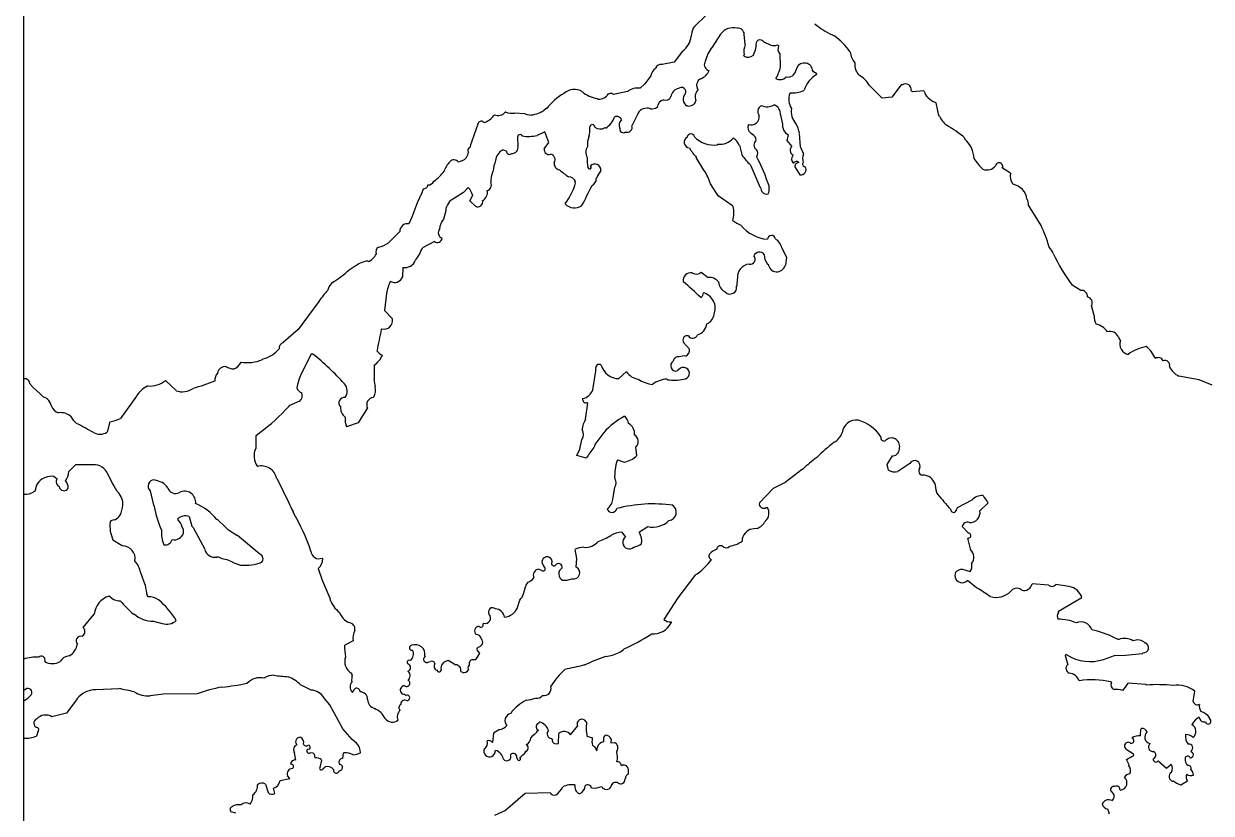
# Model space of a CAD drawing. Header units: millimetres. Extents: x -510 to 170, y -356 to 356.
# Drawn here: x -169.8 to -7, y -241.6 to -133.4 of the extents above; entities that cross this region are included whole.
import ezdxf

# ---------------------------------------------------------------- set-up
doc = ezdxf.new("R2010")
doc.units = ezdxf.units.MM

msp = doc.modelspace()

# ---------------------------------------------------------------- linework, layer by layer
at = {"color": 7, "linetype": 'Continuous', "lineweight": 25}
for p, q in [((-169.75, -350.5), (-169.75, 350.5)), ((-74.65, -130.62), (-77.82, -133.72)), ((-77.82, -133.72), (-78.02, -133.97)), ((-74.28, -134.79), (-75.41, -136.58)), ((-70.9, -136.2), (-71.02, -134.79)), ((-58.62, -135.07), (-58.96, -134.89)), ((-67.39, -136.28), (-68.32, -135.88)), ((-66.3, -136.41), (-66.47, -136.25)), ((-66.36, -136.98), (-66.3, -136.41)), ((-79.49, -137.11), (-80.62, -138.64)), ((-71.11, -137.71), (-71.03, -137.63)), ((-71.02, -137.8), (-71.11, -137.71)), ((-66.26, -137.26), (-66.36, -136.98)), ((-66.1, -137.49), (-66.26, -137.26)), ((-66.05, -139.25), (-66.1, -137.49)), ((-56.49, -137.23), (-56.57, -137.15)), ((-80.62, -138.64), (-82.28, -138.94)), ((-76.36, -138.53), (-76.44, -138.61)), ((-61.67, -139.73), (-61.7, -139.47)), ((-61.55, -139.96), (-61.67, -139.73)), ((-83.83, -140.49), (-84.63, -141.6)), ((-61.09, -140.2), (-61.55, -139.96)), ((-61.17, -140.37), (-61.09, -140.2)), ((-87.03, -142.66), (-88.94, -143.05)), ((-84.63, -141.6), (-85.29, -142.2)), ((-64.78, -142.89), (-64.7, -142.81)), ((-62.87, -142.51), (-62.79, -142.42)), ((-52.14, -143.55), (-53.85, -141.84)), ((-49.51, -141.73), (-50.8, -143.43)), ((-49.43, -141.72), (-49.51, -141.73)), ((-49.34, -141.72), (-49.43, -141.72)), ((-48.06, -142.61), (-48.15, -142.52)), ((-47.98, -142.69), (-48.06, -142.61)), ((-46.39, -142.56), (-47.98, -142.69)), ((-91.1, -143.7), (-91.19, -143.61)), ((-78.78, -144.61), (-78.87, -144.62)), ((-50.8, -143.43), (-52.14, -143.55)), ((-44.76, -144.19), (-44.84, -144.11)), ((-103.68, -145.46), (-103.76, -145.46)), ((-101.08, -145.72), (-102.5, -145.59)), ((-100.78, -145.83), (-101.08, -145.72)), ((-100.46, -145.87), (-100.78, -145.83)), ((-98.17, -144.98), (-98.53, -145.27)), ((-98.09, -144.97), (-98.17, -144.98)), ((-85.61, -145.72), (-86.4, -147.33)), ((-85.61, -145.64), (-85.61, -145.72)), ((-66.04, -145.86), (-65.84, -146.94)), ((-44.29, -146.02), (-44.38, -145.93)), ((-89.99, -147.68), (-90.07, -147.6)), ((-65.84, -146.94), (-65.76, -147.02)), ((-102.08, -149.01), (-102.05, -150.1)), ((-98.34, -148.16), (-99.41, -148.69)), ((-98.44, -150.5), (-97.8, -149.65)), ((-97.8, -149.65), (-98.34, -148.16)), ((-69.37, -149.37), (-69.41, -149.07)), ((-65.19, -149.34), (-64.5, -150.16)), ((-63.33, -150.21), (-63.46, -148.38)), ((-40.78, -149.18), (-40.78, -149.01)), ((-103.62, -150.81), (-104.12, -150.66)), ((-74.71, -149.94), (-74.63, -149.85)), ((-71.69, -150.02), (-71.33, -151.27)), ((-71.33, -151.27), (-71.32, -151.35)), ((-64.38, -151.33), (-64.38, -151.41)), ((-62.88, -151.12), (-63.33, -150.21)), ((-62.88, -151.2), (-62.88, -151.12)), ((-109.72, -152.15), (-110.18, -152.33)), ((-76.54, -153.42), (-77.59, -151.69)), ((-70.2, -152.66), (-70.11, -152.82)), ((-70.11, -152.82), (-68.86, -155.72)), ((-69.31, -151.63), (-69.31, -151.55)), ((-91.22, -154.49), (-91.31, -154.57)), ((-64.09, -152.99), (-63.39, -154.06)), ((-34.54, -153.86), (-35.65, -153.14)), ((-115.01, -156.05), (-115.33, -156.9)), ((-115.02, -155.97), (-115.01, -156.05)), ((-108.83, -155.8), (-109.48, -156.49)), ((-94.22, -155.07), (-94.14, -154.98)), ((-94.13, -155.15), (-94.22, -155.07)), ((-74.6, -156.96), (-75.65, -155.32)), ((-68.86, -155.72), (-68.78, -155.8)), ((-34.17, -155.36), (-34.25, -155.28)), ((-115.33, -156.9), (-115.41, -156.98)), ((-109.48, -156.49), (-110.72, -157.27)), ((-108.62, -157.64), (-108.22, -156.87)), ((-108.53, -157.72), (-108.62, -157.64)), ((-107.84, -158.37), (-108.53, -157.72)), ((-72.64, -158.33), (-74.6, -156.96)), ((-111.92, -158.98), (-112.23, -160.16)), ((-72.55, -158.41), (-72.64, -158.33)), ((-30.34, -161.02), (-32.08, -158.23)), ((-116.58, -159.86), (-116.98, -160.79)), ((-118.2, -161.83), (-119.75, -163.37)), ((-113.48, -163.2), (-115.13, -164.09)), ((-65.17, -165.4), (-65.88, -164.08)), ((-29.25, -164), (-29.25, -163.92)), ((-122.52, -165.96), (-122.61, -165.88)), ((-65.31, -166.41), (-65.17, -165.4)), ((-124.18, -166.51), (-125.17, -167.12)), ((-117.82, -166.75), (-117.86, -168.09)), ((-76.91, -167.39), (-75.97, -168.12)), ((-67.82, -166.31), (-67.74, -166.31)), ((-65.39, -166.49), (-65.31, -166.41)), ((-72.01, -169.27), (-71.95, -168.34)), ((-24.91, -169.91), (-26.1, -169.19)), ((-120.06, -170.32), (-120.33, -172.67)), ((-76.83, -170.78), (-76.98, -170.91)), ((-76.72, -170.62), (-76.83, -170.78)), ((-76.66, -170.23), (-76.72, -170.62)), ((-72.09, -169.35), (-72.01, -169.27)), ((-129.31, -171.41), (-132.14, -175.25)), ((-23.06, -173.37), (-23.43, -171.96)), ((-120.33, -172.67), (-119.21, -173.81)), ((-132.14, -175.25), (-134.18, -177.06)), ((-120.68, -175.19), (-120.76, -175.28)), ((-78.54, -177.97), (-79.32, -177.07)), ((-130.37, -178.63), (-131.72, -181.35)), ((-130.12, -178.63), (-130.37, -178.63)), ((-136.96, -179.31), (-137.04, -179.4)), ((-121.72, -180.15), (-121.75, -182.08)), ((-91.77, -183.52), (-91.34, -181)), ((-91.34, -180.81), (-91.34, -180.75)), ((-91.34, -180.87), (-91.34, -180.81)), ((-91.34, -180.94), (-91.34, -180.87)), ((-91.34, -181), (-91.34, -180.94)), ((-88.22, -182), (-87.16, -181.05)), ((-81.61, -182.07), (-81.52, -182.15)), ((-79.97, -180.77), (-80.2, -180.95)), ((-8.69, -182.17), (-11.46, -181.66)), ((-6.91, -182.88), (-8.69, -182.17)), ((-168.44, -183.2), (-168.89, -182.78)), ((-167.99, -183.63), (-168.44, -183.2)), ((-167.54, -184.06), (-167.99, -183.63)), ((-148.88, -183.65), (-150.34, -182.27)), ((-167.09, -184.48), (-167.54, -184.06)), ((-166.76, -184.65), (-167.09, -184.48)), ((-166.47, -184.82), (-166.76, -184.65)), ((-154.3, -184.39), (-156.47, -187.46)), ((-131.95, -185.11), (-133.44, -185.74)), ((-121.77, -184.5), (-121.85, -184.59)), ((-92.75, -187.56), (-92.47, -185.38)), ((-92.47, -185.38), (-92.56, -185.3)), ((-133.44, -185.82), (-133.87, -186.29)), ((-133.44, -185.74), (-133.44, -185.82)), ((-122.64, -186.03), (-123.93, -188.07)), ((-157.96, -187.91), (-158.34, -189.35)), ((-123.93, -188.07), (-125.5, -188.62)), ((-137.93, -189.79), (-137.96, -191.55)), ((-93.56, -191.68), (-93.26, -190.33)), ((-90.27, -189.41), (-91.48, -191.04)), ((-93.95, -192.53), (-93.56, -191.68)), ((-91.54, -191.25), (-91.63, -191.44)), ((-91.48, -191.04), (-91.54, -191.25)), ((-85.75, -192.55), (-85.87, -191.39)), ((-92.69, -192.91), (-93.95, -192.53)), ((-88.41, -193.21), (-88.33, -193.12)), ((-88.33, -193.12), (-87.49, -193.44)), ((-51.44, -193.79), (-50.72, -192.6)), ((-50.72, -192.6), (-50.63, -192.6)), ((-48.35, -193.62), (-49.99, -194.76)), ((-162.65, -193.81), (-163.55, -194.76)), ((-160.56, -193.84), (-162.65, -193.81)), ((-63.04, -194.44), (-65.42, -196.26)), ((-51.25, -194.54), (-51.44, -193.79)), ((-168.01, -196.63), (-168.24, -197.48)), ((-151.81, -195.94), (-151.89, -195.86)), ((-135.09, -195.65), (-133.41, -199.04)), ((-65.42, -196.26), (-67.07, -197.06)), ((-168.24, -197.48), (-168.32, -197.48)), ((-156.67, -197.77), (-157.04, -197.34)), ((-152.44, -197.38), (-151.97, -199.37)), ((-89.02, -198.58), (-88.73, -196.9)), ((-67.07, -197.06), (-68.94, -199.04)), ((-156.34, -200.23), (-156.22, -199.66)), ((-151.97, -199.37), (-151.88, -199.46)), ((-151.88, -199.46), (-151.88, -199.54)), ((-68, -199.68), (-67.92, -199.68)), ((-67.92, -199.68), (-67.83, -199.67)), ((-39.85, -198.66), (-41.82, -199.72)), ((-38.72, -200.14), (-37.58, -199.02)), ((-148.65, -201.29), (-148.65, -201.21)), ((-147.07, -200.91), (-146.7, -202.24)), ((-143.22, -201.31), (-143.3, -201.31)), ((-142.83, -201.68), (-143.22, -201.31)), ((-142.44, -202.04), (-142.83, -201.68)), ((-146.7, -202.24), (-146.62, -202.32)), ((-146.62, -202.32), (-146.53, -202.4)), ((-146.53, -202.4), (-144.95, -205.37)), ((-142.06, -202.41), (-142.44, -202.04)), ((-141.67, -202.77), (-142.06, -202.41)), ((-140.56, -203.5), (-141.67, -202.77)), ((-87.81, -203.06), (-87.29, -203.72)), ((-85.39, -203), (-84.24, -202.3)), ((-85.38, -203.08), (-85.39, -203)), ((-69.26, -202.56), (-69.67, -202.59)), ((-40.31, -203.19), (-41.17, -202.29)), ((-156.25, -204.93), (-157.52, -204.13)), ((-140.48, -203.49), (-140.56, -203.5)), ((-137.4, -206.09), (-140.48, -203.49)), ((-71.3, -203.95), (-71.3, -204.28)), ((-40.28, -204.23), (-40.37, -203.86)), ((-40.19, -204.61), (-40.28, -204.23)), ((-40.09, -204.98), (-40.19, -204.61)), ((-40, -205.35), (-40.09, -204.98)), ((-144.95, -205.37), (-144.94, -205.45)), ((-128.86, -206.61), (-128.77, -206.69)), ((-93.98, -206.66), (-94.19, -205.41)), ((-94.04, -207.83), (-93.98, -206.66)), ((-40, -205.44), (-40, -205.35)), ((-140.96, -207.27), (-140.04, -207.58)), ((-129.4, -208.04), (-128.86, -209.62)), ((-99.15, -208.11), (-98.79, -208.28)), ((-98.33, -207.89), (-98.47, -207.7)), ((-96.97, -207.66), (-96.89, -207.57)), ((-41.09, -208.14), (-40.08, -208.45)), ((-153.09, -210.28), (-153.72, -208.62)), ((-128.86, -209.62), (-127.78, -212.18)), ((-94.66, -209.44), (-94.58, -209.43)), ((-77.78, -208.98), (-80.12, -212.05)), ((-39.18, -210.68), (-40.43, -209.66)), ((-101.45, -211.96), (-101.29, -211.5)), ((-101.29, -211.5), (-101.14, -211.03)), ((-101.14, -211.03), (-100.99, -210.57)), ((-34.25, -210.92), (-34.49, -211.14)), ((-29.33, -210.33), (-31.56, -210.14)), ((-26.48, -210.51), (-28.33, -210.22)), ((-158.07, -211.83), (-157.98, -211.83)), ((-152.71, -211.94), (-152.8, -211.86)), ((-102.07, -213.4), (-101.77, -212.38)), ((-101.77, -212.38), (-101.63, -212.15)), ((-101.63, -212.15), (-101.45, -211.96)), ((-80.12, -212.05), (-82.05, -215.03)), ((-27.97, -213.89), (-24.75, -212)), ((-161.63, -216.11), (-160.09, -214.31)), ((-154.74, -214.25), (-154.65, -214.25)), ((-27.97, -213.97), (-27.97, -213.89)), ((-27.97, -214.06), (-27.97, -213.97)), ((-151.95, -215.26), (-150.77, -215.56)), ((-106.78, -215.62), (-106.7, -215.53)), ((-81.04, -215.34), (-81.03, -215.42)), ((-81.03, -215.42), (-81.03, -215.5)), ((-161.76, -217.37), (-161.68, -217.28)), ((-124.62, -217.95), (-125.77, -218.56)), ((-83.75, -217), (-83.83, -217.09)), ((-19.76, -217.76), (-20.28, -217.52)), ((-19.67, -217.76), (-19.76, -217.76)), ((-107.62, -219.05), (-107.53, -218.82)), ((-107.59, -219.3), (-107.62, -219.05)), ((-107.26, -219.65), (-107.59, -219.3)), ((-107.51, -220.09), (-107.26, -219.65)), ((-16.44, -219.68), (-16.36, -219.6)), ((-114.78, -220.02), (-114.77, -220.1)), ((-114.25, -220.84), (-114.02, -220.79)), ((-111.66, -220.69), (-111.58, -220.6)), ((-111.58, -220.6), (-110.56, -221.24)), ((-108.24, -220.5), (-107.82, -220.5)), ((-107.82, -220.5), (-107.51, -220.09)), ((-92.92, -221.26), (-93, -221.27)), ((-21.77, -220.5), (-20.28, -219.95)), ((-20.28, -219.95), (-18.78, -219.91)), ((-18.78, -219.91), (-16.44, -219.68)), ((-124.83, -222.38), (-124.83, -222.55)), ((-124.83, -222.55), (-124.74, -222.63)), ((-117.06, -222.17), (-117.06, -222.09)), ((-109.87, -222.14), (-109.62, -222.27)), ((-156.72, -224.51), (-159.89, -224.68)), ((-130.37, -224.71), (-131.81, -224)), ((-97.52, -224.15), (-97.52, -224.23)), ((-20.68, -223.64), (-20.77, -223.56)), ((-15.99, -223.93), (-18.42, -223.75)), ((-15.91, -224.02), (-15.99, -223.93)), ((-162.45, -225.92), (-163.9, -227.88)), ((-150.59, -225.26), (-152.43, -225.48)), ((-145.99, -225.22), (-150.59, -225.26)), ((-128.58, -225.83), (-128.59, -225.75)), ((-127.81, -226.73), (-128.58, -225.83)), ((-124.76, -224.97), (-124.68, -224.97)), ((-124.68, -224.97), (-124.59, -224.89)), ((-117.47, -225.36), (-117.56, -225.28)), ((-117.39, -225.44), (-117.47, -225.36)), ((-9.49, -226.27), (-9.28, -224.84)), ((-126.04, -230.03), (-127.81, -226.73)), ((-163.9, -227.88), (-165.89, -228.35)), ((-99.34, -229.31), (-99.14, -229.13)), ((-99.14, -229.13), (-99.06, -229.04)), ((-92.7, -229.03), (-92.62, -229.12)), ((-9.66, -229.45), (-9.66, -229.36)), ((-7.26, -228.55), (-7.26, -228.46)), ((-7.25, -228.63), (-7.26, -228.55)), ((-167.84, -230.41), (-168, -231)), ((-124.75, -231.5), (-126.04, -230.03)), ((-105.37, -230.63), (-105.51, -231.89)), ((-104.55, -230.11), (-105.37, -230.63)), ((-96.48, -232.04), (-96.42, -230.64)), ((-94.83, -230.85), (-93.86, -229.65)), ((-92.57, -231.04), (-91.81, -231.27)), ((-16.72, -230.98), (-16.66, -230.06)), ((-16.66, -230.06), (-16.58, -229.97)), ((-124.15, -231.98), (-124.75, -231.5)), ((-97.41, -231.34), (-97.32, -231.42)), ((-96.88, -232.06), (-96.48, -232.04)), ((-91.53, -232.43), (-91.2, -233.03)), ((-91.2, -233.03), (-91.15, -232.54)), ((-89.26, -231.44), (-89.28, -231.95)), ((-89.28, -231.95), (-88.81, -231.87)), ((-132.45, -234.3), (-132.64, -233.3)), ((-130.64, -232.8), (-130.9, -232.84)), ((-130.39, -233.24), (-130.15, -233.32)), ((-130.15, -233.32), (-129.96, -233.49)), ((-129.96, -233.49), (-129.87, -233.98)), ((-128.94, -234.29), (-129.18, -235.32)), ((-126.02, -234.04), (-125.95, -233.37)), ((-125.95, -233.37), (-125.87, -233.28)), ((-105.14, -233.05), (-105.06, -232.97)), ((-102.19, -233.98), (-102.1, -234.21)), ((-100.95, -233.19), (-101.04, -233.11)), ((-88.5, -233.1), (-88.49, -233.18)), ((-18.68, -232.87), (-18.68, -232.79)), ((-17.66, -233.51), (-18.68, -232.87)), ((-18.64, -234.21), (-18.39, -234.08)), ((-18.39, -234.08), (-18.15, -233.94)), ((-18.15, -233.94), (-17.9, -233.81)), ((-17.9, -233.81), (-17.65, -233.68)), ((-17.65, -233.6), (-17.66, -233.51)), ((-17.65, -233.68), (-17.65, -233.6)), ((-9.72, -233.13), (-9.81, -233.05)), ((-9.72, -233.21), (-9.72, -233.13)), ((-128.76, -235.51), (-128.46, -235.22)), ((-86.93, -235.48), (-86.91, -236.24)), ((-18.37, -235.04), (-18.29, -234.95)), ((-14.29, -234.42), (-13.17, -235.4)), ((-13.17, -235.4), (-12.52, -234.88)), ((-134.63, -237.12), (-133.3, -236.83)), ((-133.3, -236.83), (-133.62, -236.46)), ((-87.31, -236.83), (-87.39, -236.92)), ((-12.29, -237.21), (-12.21, -237.13)), ((-11.19, -237.68), (-10.28, -237.16)), ((-136.63, -237.59), (-136.26, -238.75)), ((-135.34, -238.89), (-135.52, -238.15)), ((-101.05, -238.88), (-103.75, -241.21)), ((-97.62, -238.79), (-101.05, -238.88)), ((-19.53, -238.33), (-19.45, -238.41)), ((-140.7, -241.59), (-141.36, -241.39)), ((-103.75, -241.21), (-105.23, -241.92)), ((-21.08, -241.38), (-21.21, -241.05)), ((-20.95, -241.71), (-21.08, -241.38))]:
    msp.add_line(p, q, dxfattribs=at)
for centre, radius, start, end in [((-54.76, -125.66), 10.13, 229.3527, 245.5166), ((-75.09, -135.27), 3.21, 156.1932, 176.4678), ((-72.53, -136.06), 2.16, 74.6898, 144.0717), ((-71.86, -134.81), 0.841, 1.6836, 96.8885), ((-81.17, -134.75), 2.9, 305.4773, 353.6278), ((-71.89, -139.5), 4.57, 140.2995, 167.7193), ((-68.12, -137.17), 2.95, 160.8087, 188.9001), ((-73.5, -135.86), 4.15, 333.9601, 352.2886), ((-68.84, -136.16), 0.599, 28.0606, 204.6115), ((-66.96, -135.05), 1.3, 250.7628, 292.3463), ((-63.06, -141.5), 7.81, 33.8126, 55.3714), ((-70.48, -136.89), 1.06, 238.8784, 311.8685), ((-53.67, -136.92), 2.83, 186.2675, 219.3553), ((-82.23, -140.78), 1.62, 126.0683, 169.6694), ((-82.45, -139.68), 0.765, 76.9464, 163.3927), ((-77.84, -138.85), 2.22, 293.3163, 335.5595), ((-75.63, -138.93), 0.862, 158.7296, 257.5168), ((-71.98, -137.87), 6.09, 330.5952, 346.8616), ((-65.03, -139.57), 1.1, 257.9196, 349.2106), ((-62.78, -139.91), 1.17, 22.4537, 173.3472), ((-53.75, -138.94), 2.13, 174.2202, 225.7716), ((-76.57, -141.79), 0.984, 113.5368, 218.5368), ((-66.1, -139.85), 1.16, 240.2615, 316.2779), ((-59.23, -143.56), 3.74, 121.3052, 162.2077), ((-56.72, -143.31), 3.22, 27.1645, 62.4835), ((-91.49, -150.13), 8.38, 120.3469, 141.9942), ((-94.31, -144.47), 2.11, 58.0356, 131.9518), ((-90.56, -139.62), 4.04, 229.1711, 261.0287), ((-89.33, -143.46), 0.567, 46.3809, 157.3528), ((-85.65, -144.35), 2.18, 80.5103, 129.3938), ((-79.73, -143.55), 1.36, 102.1317, 170.9876), ((-79.63, -142.69), 0.609, 334.8136, 129.7309), ((-78.34, -143.7), 1.06, 134.5039, 240.0377), ((-76.42, -143.36), 1.33, 133.6419, 204.4301), ((-62.58, -143.71), 2.34, 159.5681, 212.7022), ((-64.33, -139.3), 3.53, 264.0689, 294.5841), ((-48.91, -142.36), 0.774, 347.8122, 124.2307), ((-44.12, -141.83), 2.39, 197.7435, 252.2839), ((-91.02, -141.98), 1.72, 267.3848, 312.602), ((-83.66, -143.76), 1.26, 260.0871, 303.6607), ((-81.77, -144.94), 1.19, 104.2587, 173.8392), ((-81.79, -143.07), 0.769, 249.1938, 339.1689), ((-78.59, -143.63), 1, 259.0229, 343.582), ((-68.31, -145.37), 0.862, 114.4028, 220.6412), ((-67.92, -142.8), 1.93, 247.2671, 301.3053), ((-67.57, -145.84), 1.54, 359.5654, 64.4899), ((5.13, -134.19), 50.88, 191.3393, 193.3517), ((-107.7, -144.06), 3.03, 295.484, 323.9536), ((-104.77, -144.6), 1.33, 248.6923, 319.4936), ((-102.86, -143.47), 2.15, 247.4938, 279.3661), ((-100.56, -142.13), 3.74, 271.6492, 302.9208), ((-91.84, -144.98), 3.27, 304.3569, 339.1541), ((-88.47, -146.71), 0.647, 15.7798, 118.4618), ((-84.34, -146.44), 1.51, 72.1239, 147.8585), ((-70.07, -146.09), 1.12, 250.8101, 8.0636), ((-61.89, -145.33), 2.69, 172.5472, 219.2147), ((-41.29, -144.65), 3.29, 204.5093, 232.8158), ((-21.13, -179.03), 92.09, 159.8051, 161.8626), ((-107.04, -147.24), 0.525, 65.7796, 180.1756), ((-106.6, -146.62), 0.261, 212.3997, 319.1096), ((-95.63, -147.85), 3.47, 342.9123, 6.0437), ((-91.84, -147.53), 0.344, 356.8093, 171.4478), ((-90.75, -146.48), 1.3, 235.1123, 301.2758), ((-87.2, -147.26), 0.974, 131.5758, 207.3503), ((-87.6, -147.82), 0.477, 166.2979, 309.448), ((-87.06, -147.55), 0.689, 249.3962, 18.2761), ((-69.51, -147.55), 1.01, 156.3669, 236.6224), ((-64.28, -147.25), 1.5, 170.9999, 242.8193), ((-66.94, -148.93), 3.53, 9.0408, 32.6129), ((-52.48, -163.18), 18.37, 50.4381, 59.958), ((-101.74, -148.9), 0.358, 25.481, 198.7362), ((-100.58, -142.74), 6.06, 262.0286, 281.0963), ((-89.95, -149.89), 2.57, 156.536, 186.2706), ((-78.44, -149.58), 0.804, 119.4634, 262.5851), ((-78.33, -148.96), 0.51, 11.942, 171.1757), ((-75.23, -146.42), 3.56, 223.1582, 278.5147), ((-74.31, -147.6), 2.27, 262.0665, 320.6551), ((-73.44, -150.69), 1.87, 20.929, 61.8072), ((-70.81, -149.76), 1.56, 26.3658, 61.6838), ((-68.94, -149.99), 0.754, 125.2527, 237.8744), ((-66.47, -148.54), 1.51, 327.8738, 358.3831), ((-43.49, -152.07), 3.97, 3.6062, 46.773), ((-110.25, -150.79), 1.46, 291.3097, 353.7105), ((-108.55, -150.7), 0.355, 106.5976, 224.6218), ((-103.35, -152.22), 1.74, 116.4187, 176.2673), ((-103.17, -150.82), 0.442, 179.1053, 316.0847), ((-102.79, -150.35), 0.779, 264.8394, 18.668), ((-97.8, -150.62), 0.649, 169.5585, 289.5881), ((-97.7, -151.99), 0.763, 328.2429, 81.2845), ((-91.28, -150.96), 1.46, 147.4267, 209.3352), ((-70.36, -145.42), 9.56, 211.2001, 220.9358), ((-69.87, -151.1), 0.712, 321.3392, 41.7885), ((-64, -150.7), 0.735, 132.7007, 238.5899), ((-61.59, -151.85), 1.44, 153.4175, 201.532), ((-108.4, -155.02), 4.04, 137.1138, 158.623), ((-110.79, -152.74), 0.735, 34.5284, 140.4275), ((-97.95, -154.68), 7.59, 160.1361, 171.9408), ((-96.23, -152.55), 0.833, 168.9027, 261.5893), ((-84.39, -151.81), 8.17, 179.0995, 188.9514), ((-92.23, -153.03), 0.231, 191.4489, 57.4267), ((-91.5, -153.42), 0.839, 357.0208, 135.7019), ((-62.09, -144.56), 11.47, 216.3466, 224.9654), ((-82.23, -159.17), 14.96, 16.4501, 30.2751), ((-63.73, -151.89), 0.807, 143.4563, 228.4465), ((-63.86, -152.67), 0.443, 39.2074, 156.5814), ((-63.52, -152.96), 0.571, 90.1542, 182.9617), ((-63.27, -153.35), 0.723, 260.8448, 32.8903), ((-62.68, -152.61), 0.345, 137.5866, 271.9538), ((-32.15, -146.98), 8.83, 213.2378, 225.6332), ((-37.77, -151.87), 1.53, 248.795, 321.1111), ((-36.09, -152.9), 0.497, 331.6618, 171.4965), ((-116.69, -150.37), 5.54, 304.6741, 324.9798), ((-102.11, -155.06), 3.65, 156.8421, 181.2212), ((-88.27, -144.01), 12.37, 229.1799, 236.6238), ((-95.13, -155.42), 1.08, 23.773, 87.2956), ((-92.24, -154.65), 0.941, 293.6955, 4.4801), ((-86.87, -156.21), 4.68, 144.1742, 158.4366), ((-81.38, -156.84), 5.93, 14.8789, 35.2372), ((-32.51, -154.18), 2.06, 171.0213, 212.1242), ((-114.93, -155.41), 0.565, 260.6911, 356.1685), ((-114.34, -154.57), 0.879, 268.8438, 336.2058), ((-111.29, -157.93), 3.25, 18.9117, 40.8127), ((-106.45, -155.49), 0.779, 286.6, 26.9739), ((-102.6, -152.76), 8.8, 323.1323, 344.1977), ((-147.42, -128.91), 61.59, 331.4889, 334.4122), ((-67.91, -155.84), 0.864, 177.1056, 281.0026), ((-69.53, -155.94), 1.94, 337.2802, 31.292), ((-34.66, -157.71), 2.4, 7.5026, 78.3191), ((-86.85, -170.34), 31.53, 154.9313, 160.5788), ((-109.89, -159.14), 2.05, 113.9668, 175.4171), ((-107.53, -157.76), 0.686, 242.3892, 14.4639), ((-107.55, -156.44), 1.34, 300.9439, 9.053), ((-33.28, -158.06), 1.21, 352.1947, 33.5408), ((-94.27, -156.84), 1.76, 222.7396, 303.5303), ((-76.24, -159.31), 3.8, 344.4037, 13.7381), ((-117.19, -161.79), 1.02, 78.0941, 182.3466), ((-110.49, -161.65), 2.29, 139.3781, 176.4888), ((-67.4, -152.64), 9.28, 236.013, 243.8959), ((-67.45, -157.72), 5.18, 218.9704, 265.8166), ((-46.81, -168.83), 18.23, 15.6207, 25.3512), ((-112.15, -162), 0.796, 141.858, 251.1299), ((-67.29, -162.91), 0.545, 5.9497, 177.1664), ((-120.73, -164.66), 0.783, 122.9254, 200.2365), ((-122.63, -158.78), 5.43, 285.8003, 302.0793), ((-120.93, -161.93), 6.19, 321.5312, 339.6616), ((-113.09, -162.64), 0.692, 235.2829, 349.9158), ((-67.67, -164.42), 1.82, 10.8181, 59.6797), ((-31.53, -166.18), 3.16, 25.1407, 43.6381), ((-122.14, -169.34), 3.49, 97.7527, 125.8139), ((-123.19, -164.22), 1.86, 290.8805, 337.6568), ((-117.53, -165.23), 1.55, 259.398, 339.0145), ((-70.19, -165.64), 0.669, 257.5854, 42.3237), ((-68.93, -165.48), 0.819, 37.4392, 159.1047), ((-66.52, -165.12), 1.76, 175.4996, 222.3287), ((-6.29, -154.49), 24.66, 204.8065, 216.568), ((-133.35, -158.55), 11.84, 300.717, 313.6814), ((-78.34, -168.54), 1.05, 79.8213, 189.349), ((-77.61, -166.63), 1.04, 238.1487, 312.602), ((-70.1, -168.14), 1.86, 97.1819, 186.3226), ((-66.55, -166.16), 1.2, 186.7546, 344.1319), ((-126.04, -170.47), 2.14, 125.7476, 163.7428), ((-110.35, -172.5), 9.95, 157.1646, 167.3791), ((-118.91, -167.71), 1.11, 236.3265, 340.1938), ((-99.08, -192.7), 31.04, 44.6005, 50.6051), ((-75.81, -169.72), 1.6, 37.0629, 95.6577), ((-72.94, -168.68), 1.59, 182.3555, 246.5786), ((-117.01, -179.86), 14.92, 137.9917, 145.5182), ((-77.21, -172.37), 2.21, 337.9885, 75.6881), ((-72.94, -169.54), 0.874, 223.824, 12.4309), ((-24.83, -170.76), 0.863, 357.6597, 95.4583), ((-24.13, -171.58), 0.796, 331.6264, 77.8913), ((-120.41, -174.01), 1.21, 257.2247, 9.1681), ((-76.79, -172.97), 1.65, 293.729, 352.0743), ((-21.56, -173.62), 1.52, 170.4802, 216.8435), ((-4.66, -200.04), 118.71, 167.9615, 169.41), ((-77.96, -174.25), 1.84, 286.8387, 353.0176), ((-23.58, -177.35), 2.94, 37.2999, 74.1495), ((-20.9, -176.82), 1.29, 25.1287, 105.2477), ((-134, -177.79), 0.747, 103.459, 189.6675), ((-78.82, -176.73), 0.61, 76.7207, 214.3544), ((-78.08, -175.75), 0.711, 213.2766, 337.4697), ((-18.97, -176.19), 0.762, 186.4151, 231.0214), ((-18.14, -177.29), 1.41, 158.9255, 259.3039), ((-138.14, -174.97), 4.5, 285.2729, 319.1529), ((-152.73, -206.75), 36.08, 41.763, 51.2045), ((-123.68, -177.37), 3.4, 305.2389, 335.5103), ((-119.84, -176.96), 1.97, 219.6627, 247.71), ((-79.15, -181.7), 2.8, 87.2704, 106.2358), ((-79.43, -178.11), 0.901, 297.4208, 8.4652), ((-14.87, -183.45), 5.94, 100.2162, 126.5079), ((-18.29, -180.63), 3.84, 21.1505, 51.9499), ((-142.18, -181.37), 1.01, 81.7617, 172.4308), ((-140.86, -178.28), 2.39, 240.7174, 268.1925), ((-141.48, -179.14), 1.63, 289.3658, 338.7731), ((-139.06, -174.62), 5.19, 260.0352, 292.8859), ((-90.89, -180.55), 0.496, 55.3705, 203.4932), ((-88.23, -179.55), 2.45, 194.011, 270.3113), ((-80.36, -180.24), 0.731, 122.5242, 282.529), ((-80.06, -179.7), 0.699, 79.7065, 173.393), ((-79.34, -181.28), 0.81, 269.58, 140.799), ((-14.29, -179.89), 0.766, 26.5197, 122.3908), ((-13.38, -180.17), 0.661, 343.1357, 109.9913), ((-10.15, -179.08), 2.9, 206.2781, 243.1465), ((-169.66, -182.78), 0.77, 0.1863, 96.5531), ((-142.31, -182.14), 1.25, 134.0009, 188.8668), ((-124.52, -184.7), 7.94, 155.0165, 169.7496), ((-71.05, -175.43), 51.14, 187.4742, 188.6767), ((-85.13, -179.69), 2.44, 213.9792, 260.3773), ((-82.82, -177.59), 5.27, 238.8835, 261.4967), ((-81.43, -185.66), 3.59, 92.8848, 127.1058), ((-80.63, -175.1), 7.11, 262.7667, 280.3499), ((-151.1, -186.42), 3.79, 115.7769, 147.547), ((-152.42, -179.77), 3.25, 264.2222, 309.7438), ((-148.01, -181.28), 2.53, 249.8988, 305.4542), ((-155.31, -152.18), 32.36, 285.7111, 291.3225), ((-131.38, -182.97), 1, 198.4805, 254.6441), ((-127.03, -183.74), 1.6, 327.1759, 40.1069), ((-123.6, -183.58), 2.05, 333.3873, 12.5333), ((-93.44, -183.01), 1.74, 279.1524, 342.9171), ((-168.3, -186.44), 2.44, 17.4158, 41.5146), ((-132.68, -184.3), 1.1, 311.9234, 19.3037), ((-125.83, -185.34), 0.739, 79.3795, 227.6101), ((-121.74, -185.59), 1.01, 96.0833, 206.1174), ((-92.7, -184.84), 0.477, 166.3061, 286.8042), ((-164.55, -185.24), 1.5, 198.3267, 254.7982), ((-164.67, -188.77), 2.1, 50.6834, 97.3837), ((-155.97, -164.79), 30.84, 305.8148, 315.7885), ((-124.8, -186.04), 1.54, 173.9394, 233.9315), ((-161, -186.05), 2.58, 205.152, 234.3044), ((-222.88, -302.58), 129.39, 61.0171, 62.1883), ((-159.44, -180.46), 7.6, 281.1855, 292.9865), ((-122.94, -187.55), 2.78, 174.6414, 202.736), ((-90.11, -189.2), 3.11, 148.0873, 176.1505), ((-82.43, -196.45), 10.54, 118.2096, 138.1256), ((-88.32, -188.29), 1.45, 5.4192, 50.8279), ((-87.56, -189.48), 1.5, 350.9719, 62.8385), ((-55.63, -189.7), 2.01, 82.5388, 172.4911), ((-57.13, -193.33), 5.89, 34.8076, 72.5643), ((-159.31, -187.81), 1.81, 241.0541, 302.0691), ((-94.21, -189.63), 1.18, 323.4023, 32.5735), ((-86.61, -190.63), 1.06, 314.5107, 60.0381), ((-59.77, -188.72), 2.27, 297.8204, 341.5486), ((-51.83, -190.08), 0.477, 166.3065, 286.8189), ((-50.84, -191.26), 1.12, 348.3973, 139.6144), ((-135.66, -192.6), 2.53, 155.6294, 215.1194), ((-70.44, -207.82), 26.78, 142.2973, 146.1602), ((-38.38, -216.37), 32.72, 128.4172, 133.9295), ((-50.74, -191.6), 1, 276.2061, 6.4351), ((-82.18, -195.36), 6.6, 160.9866, 183.2088), ((-87.85, -190.58), 2.88, 277.279, 316.7707), ((-46.08, -212.72), 24.93, 126.9845, 132.8677), ((-47.67, -193.99), 0.767, 333.2339, 151.1669), ((-167.16, -194.14), 3.66, 329.1277, 350.3828), ((-160.13, -195.85), 2.05, 30.4139, 102.1336), ((-139.73, -186.69), 20.32, 203.5416, 211.6039), ((-137.19, -196.13), 2.15, 12.9214, 104.5416), ((-50.33, -192.97), 1.82, 239.6952, 280.802), ((-46.54, -194.69), 0.568, 142.0883, 261.0084), ((-46.51, -196.96), 1.71, 11.2843, 93.8555), ((-165.89, -197.83), 2.44, 97.4706, 150.5892), ((-165.95, -196.27), 0.889, 31.25, 106.626), ((-164.59, -196.17), 0.709, 148.8156, 242.3862), ((-164.25, -196.7), 0.674, 188.6861, 331.8113), ((-165.45, -197.11), 1.8, 2.8957, 37.105), ((-151.82, -196.74), 0.885, 94.5387, 226.0821), ((-151.96, -198.25), 2.31, 33.245, 86.3554), ((-89.69, -196.34), 1.11, 329.6796, 33.4377), ((-40.67, -196.33), 4.18, 184.062, 201.6808), ((-169.49, -195.91), 1.95, 262.3865, 306.6868), ((-158.37, -199.17), 2.2, 347.2596, 39.6373), ((-148.97, -196.64), 1.11, 198.0208, 299.4302), ((-147.71, -198.95), 1.52, 353.0968, 117.7128), ((92.83, -77.76), 182.48, 221.1623, 222.0192), ((-38.38, -200.06), 2.03, 87.1682, 136.407), ((-34.79, -196.3), 3.89, 206.3462, 224.1577), ((-138.92, -197.28), 13.15, 189.9114, 204.7108), ((-149.27, -206.24), 7.74, 39.5392, 66.674), ((-126.84, -196.69), 6.97, 199.6659, 210.5225), ((-90.82, -198.34), 1.82, 303.4208, 352.327), ((-89.16, -199.65), 0.695, 197.272, 345.8508), ((-83.47, -219.25), 20.07, 82.3747, 104.4816), ((-81.51, -200.3), 1.18, 278.7746, 53.0656), ((-68.35, -199.18), 0.607, 166.0845, 304.9854), ((-69.12, -200.42), 1.49, 312.3308, 30.1814), ((-42.36, -199.96), 0.381, 172.7477, 342.1408), ((-41.52, -200.09), 0.48, 129.5139, 178.375), ((-40.11, -200.34), 1.41, 267.6721, 8.4283), ((-153.03, -202.12), 4.92, 174.2603, 204.0515), ((-157.41, -202.04), 0.662, 86.7433, 141.6636), ((-157.87, -199.89), 1.57, 288.6597, 347.5581), ((-147.61, -202.45), 1.62, 70.8645, 130.2042), ((-150.09, -202.83), 2.1, 12.7673, 46.9607), ((-162.34, -216.92), 33.88, 19.4389, 29.5082), ((-83.57, -199.14), 3.23, 258.0843, 313.8771), ((-70.34, -200.22), 2.58, 294.758, 329.5667), ((-40.45, -202.42), 0.727, 66.9676, 170.1793), ((-146.72, -203.16), 4.17, 174.6509, 202.7219), ((-149.14, -202.75), 1.35, 258.3761, 340.3394), ((-148.84, -202.96), 1, 345.9991, 36.6876), ((-87.66, -206.2), 3.14, 92.6841, 121.4854), ((-87.61, -204.31), 2.54, 352.1045, 28.9669), ((-69.6, -204.32), 1.73, 92.2785, 167.8036), ((-40.3, -203.53), 0.34, 256.7336, 92.1398), ((-156.23, -206.67), 1.74, 350.0311, 90.4112), ((-150.37, -203.79), 1, 259.0266, 343.585), ((-92.76, -202.92), 2.22, 263.2762, 320.9614), ((-93.64, -196.4), 8.34, 288.1851, 301.3325), ((-86.78, -204.45), 0.897, 124.7769, 313.154), ((-86.82, -202.01), 3.16, 281.9906, 303.2044), ((-74.24, -205.46), 0.551, 69.2745, 171.9661), ((-73.51, -204.47), 0.712, 221.8065, 311.787), ((-73.96, -200.3), 4.79, 281.1032, 303.7297), ((-143.56, -205.05), 1.44, 196.361, 279.8659), ((-143.3, -207.63), 1.16, 50.9457, 90.8151), ((-137.63, -206.72), 0.675, 318.7919, 70.3095), ((-129.31, -205.62), 1.08, 181.2443, 294.4984), ((-98.03, -207.14), 0.715, 4.2894, 231.9672), ((-92.58, -209.5), 4.4, 95.8302, 111.4709), ((-75.39, -206.36), 0.477, 143.6957, 256.2973), ((-73.8, -207.82), 2.63, 112.0081, 138.4875), ((-40.97, -206.47), 1.42, 321.4604, 46.6458), ((-157.37, -209.36), 3.72, 11.5222, 40.0501), ((-142.85, -210.21), 3.49, 57.3002, 85.3728), ((-139.51, -200.81), 6.79, 265.5592, 290.6023), ((-130.7, -206.61), 1.93, 312.1681, 357.8255), ((-99.07, -208.96), 0.855, 95.0305, 205.2664), ((-98.58, -208.07), 0.303, 226.0179, 34.4524), ((-97.07, -207.33), 0.347, 135.3651, 287.2506), ((-96.47, -207.88), 0.52, 350.9194, 143.3192), ((-95.49, -208.79), 0.947, 119.6291, 243.4929), ((-94.41, -208.6), 0.854, 258.974, 63.6987), ((-82.25, -201.95), 8.32, 302.4564, 324.1885), ((-41.09, -209.47), 1.32, 89.9548, 138.4156), ((-41.06, -207.68), 1.25, 322.0155, 15.1148), ((-101.17, -208.4), 1.61, 288.1232, 324.9798), ((-95.64, -207.35), 2.3, 263.2133, 295.0954), ((-41.18, -209), 0.998, 155.7221, 318.4726), ((-146.32, -209.83), 6.79, 183.7309, 197.3374), ((-99.96, -210.68), 1.03, 133.2912, 173.6778), ((-47.91, -226.33), 17.91, 53.7125, 60.8373), ((-36.51, -209.19), 2.81, 253.535, 316.0666), ((-33.67, -211.62), 0.906, 41.4248, 130.0612), ((-32.71, -209.88), 1.18, 256.3297, 346.8768), ((-28.88, -209.78), 0.712, 231.3264, 321.3194), ((-26.92, -212.76), 2.3, 19.3751, 78.8351), ((-157.24, -214.57), 2.86, 106.8179, 174.7752), ((-156.57, -210.56), 1.91, 222.0229, 270.6994), ((-136.84, -194.41), 26.73, 222.5017, 227.9543), ((-152.51, -214.07), 2.14, 54.9469, 95.4008), ((-158.55, -220.92), 11.27, 30.6503, 49.7913), ((-124.09, -211.02), 3.88, 197.4572, 231.8917), ((-152.01, -211.31), 3.95, 228.0111, 270.8903), ((-124.04, -213.09), 2.63, 201.8284, 244.1297), ((-106.51, -214.84), 0.724, 254.9098, 42.7442), ((-105.49, -214.01), 0.598, 47.182, 214.5168), ((-105.19, -214.89), 1.33, 7.6135, 85.657), ((-104.14, -212.45), 2.28, 276.9219, 335.228), ((-27.19, -214.57), 0.93, 146.6205, 206.114), ((-162.08, -216.68), 0.723, 303.2587, 51.6959), ((-150.16, -213.66), 2, 252.2229, 310.6266), ((-125.24, -216.33), 0.877, 349.1477, 86.5916), ((-107.34, -216.6), 0.626, 92.0237, 229.03), ((-107.12, -215.72), 0.347, 225.3491, 17.2595), ((-83.52, -214.2), 2.81, 265.2604, 332.3735), ((-81.18, -213.98), 1.36, 230.2838, 275.9685), ((-28.12, -221.82), 6.85, 67.5863, 89.2684), ((-24.88, -216.94), 1.57, 18.4289, 113.41), ((-161.97, -217.95), 0.616, 69.9685, 225.776), ((-122.26, -217.59), 2.39, 152.6715, 188.5905), ((-107.78, -217.8), 0.734, 13.1303, 87.6143), ((-107.55, -218.13), 0.691, 271.2006, 45.5235), ((-98.95, -193.17), 28.3, 293.9598, 302.2938), ((-25.79, -228.42), 12.21, 63.2029, 78.6813), ((-18.93, -219.95), 2.32, 59.383, 108.8772), ((-17.12, -219.34), 1.51, 46, 114.4998), ((-164.61, -218.06), 2.23, 298.9676, 351.3864), ((-118.58, -218.79), 7.2, 178.2242, 190.9158), ((-116.56, -218.9), 0.339, 92.3238, 285.0449), ((-117.52, -219.76), 1.18, 309.9721, 26.6709), ((-116.08, -219.79), 1.32, 350.0163, 111.907), ((-90.47, -215.25), 4.87, 275.3328, 298.2104), ((-89, -217.65), 2.07, 293.6166, 318.1784), ((-16.3, -218.9), 0.695, 264.6426, 70.4092), ((-168.12, -225.05), 4.86, 85.144, 109.6223), ((-167.34, -220.58), 0.522, 338.9863, 134.1554), ((-165.79, -219.08), 2, 237.7809, 300.7615), ((-163.36, -221.64), 1.64, 95.962, 149.0805), ((-123.98, -220.81), 1.79, 158.3426, 241.6549), ((-116.93, -220.89), 0.285, 54.4897, 255.4901), ((-117.25, -221.61), 0.511, 291.7125, 61.0193), ((-114.51, -220.47), 0.452, 126.2553, 304.2376), ((-113.82, -221.16), 0.419, 12.2414, 119.0958), ((-112.93, -221.42), 0.596, 143.6859, 249.9386), ((-111.58, -221.68), 0.995, 94.9973, 191.8118), ((-110.57, -221.96), 0.72, 345.4583, 89.716), ((-108.36, -221.65), 0.518, 133.8396, 215.0569), ((-108.11, -221.12), 0.627, 101.7019, 194.6599), ((-118.03, -114.56), 109.6, 281.8236, 283.2034), ((-73, -266.53), 49.45, 110.1298, 113.7466), ((-26.89, -220.05), 0.187, 65.0192, 154.9704), ((-8.22, -215.07), 19.46, 194.5843, 198.4059), ((-26.24, -221.74), 0.691, 130.9503, 248.423), ((-23.63, -214.81), 5.98, 237.9481, 288.1132), ((-135.59, -224.71), 2.04, 86.8332, 125.3954), ((-131.3, -191.77), 31.18, 262.2985, 265.9194), ((-135.09, -227.12), 4.53, 43.5439, 69.5927), ((-122, -223.27), 2.82, 166.9326, 185.8051), ((-117.53, -222.74), 0.735, 304.5425, 50.4105), ((-112.84, -221.93), 0.296, 189.1516, 10.234), ((-109.43, -221.53), 0.768, 255.5599, 326.9098), ((-86.92, -231.09), 12.67, 133.086, 146.7692), ((-26.57, -223.9), 1.52, 17.9668, 86.9717), ((-169.16, -225.01), 0.535, 322.8955, 130.2278), ((-167.94, -282.8), 59.37, 77.028, 79.1022), ((-138.57, -245.73), 21.82, 100.6306, 109.9044), ((-145.61, -192.45), 31.98, 275.4205, 281.6091), ((-137.28, -225.67), 2.67, 78.9142, 135.0505), ((-123.9, -224.24), 1.13, 142.5671, 220.5493), ((-124.13, -224.91), 0.462, 356.0497, 176.6849), ((-117.58, -224.7), 0.585, 90.9392, 272.1686), ((-117.3, -223.76), 0.455, 230.9753, 64.7742), ((-98.44, -224.5), 0.961, 257.0724, 16.0482), ((-23.29, -234.75), 11.46, 77.3124, 99.2054), ((-20.01, -223.99), 0.756, 152.4347, 238.7649), ((-23.57, -220.88), 5.89, 318.5839, 330.8056), ((-14.44, -244.3), 20.34, 83.7665, 94.1528), ((-11.63, -227.88), 3.84, 52.2746, 98.9552), ((-170.34, -222.2), 2.54, 283.3101, 288.9724), ((-171.3, -223.3), 3.28, 298.2795, 321.5229), ((-159.88, -227.96), 3.29, 90.2327, 141.4993), ((-152.81, -222.27), 3.23, 236.1091, 276.8755), ((-130.52, -227.01), 2.31, 33.2378, 86.3647), ((-123.64, -225.95), 1, 356.6676, 91.8735), ((-121.28, -225.93), 1.37, 183.1158, 252.5107), ((-117.52, -226.68), 0.589, 75.4718, 183.4094), ((-117.23, -225.77), 0.365, 247.9315, 115.1832), ((-98.15, -231.45), 6.03, 117.0926, 143.8804), ((-101.19, -221.92), 4.17, 274.0552, 291.6908), ((-99.42, -224.87), 0.953, 256.3005, 323.6897), ((-20.01, -226.91), 2.3, 68.0108, 99.9206), ((-122.85, -229.93), 2.94, 26.5408, 66.582), ((-117.49, -228.33), 1.09, 128.3874, 206.6616), ((-117.91, -227.11), 0.443, 116.5393, 233.8877), ((-8.91, -226.12), 0.598, 193.6529, 296.3372), ((-7.05, -226.87), 1.61, 172.5855, 209.4566), ((-9.06, -229.85), 2.27, 37.5684, 74.4804), ((-167.78, -229.23), 0.603, 108.9741, 262.3213), ((-166.74, -229.8), 1.68, 59.5908, 137.2157), ((-119.25, -227.84), 1.25, 218.3162, 308.5433), ((-102.76, -228.91), 1.05, 104.4376, 220.1075), ((-99.02, -229.72), 0.525, 127.8097, 250.2855), ((-99.64, -230.82), 1.87, 17.3312, 71.8432), ((-93.27, -229.36), 0.654, 29.57, 206.6789), ((-87.12, -229.93), 5.56, 171.6129, 191.5125), ((-7.36, -230.76), 2.69, 119.4252, 148.7183), ((-7.96, -228.35), 0.726, 185.3991, 280.3931), ((-7.45, -228.97), 0.391, 193.8977, 60.2867), ((-169.61, -226.88), 4.43, 268.2487, 291.4187), ((-168.02, -230.13), 0.337, 301.3095, 61.8135), ((-104.69, -228.66), 1.45, 275.4101, 320.8427), ((-97.21, -233.89), 4.03, 126.4174, 139.0704), ((-98.88, -230.92), 0.768, 113.9419, 159.1854), ((-97.42, -230.71), 0.626, 134.0786, 271.1161), ((-95.72, -231.43), 1.06, 33.19, 131.9833), ((-89.25, -231.57), 1.07, 139.7383, 192.8668), ((-90.02, -231.67), 0.787, 17.232, 93.3358), ((-16.97, -232.48), 1.52, 80.4494, 126.8632), ((-16.49, -230.67), 0.703, 17.8386, 97.9107), ((-15.23, -231.15), 0.907, 130.006, 256.8903), ((-8.95, -231.08), 1.61, 170.2129, 220.9874), ((-10.46, -232.13), 1.32, 44.7062, 93.1809), ((-10.19, -230.37), 1.07, 308.8773, 59.6952), ((-132, -232.89), 0.766, 116.524, 212.3983), ((-131.88, -231.79), 0.616, 80.7555, 221.8538), ((-132.17, -231.87), 0.783, 342.8768, 60.2137), ((-131.04, -231.95), 0.414, 201.1922, 313.8566), ((-130.78, -232.54), 0.296, 299.4411, 83.4325), ((-125.31, -233.22), 1.7, 357.2345, 47.0012), ((-107.12, -231.98), 0.909, 300.7238, 20.3277), ((-106.04, -232.28), 0.661, 36.2605, 109.9938), ((-101.12, -232.62), 0.493, 279.6952, 62.8158), ((-101.33, -231.2), 1.08, 293.7717, 357.2964), ((-96.78, -231.52), 0.555, 169.7523, 258.8402), ((-91.38, -231.96), 0.499, 173.6795, 252.6718), ((-93.47, -231.42), 1.66, 343.1612, 5.1661), ((-90.18, -232.81), 1, 96.168, 164.7851), ((-89.16, -232.61), 0.821, 323.4513, 64.7694), ((-18.4, -232.37), 0.506, 43.849, 236.0021), ((-17.99, -231.63), 0.386, 263.413, 74.6448), ((-14.97, -232.49), 0.653, 135.6679, 271.9026), ((-10.04, -232.61), 0.492, 298.089, 105.0077), ((-132.58, -234.89), 0.603, 77.1991, 181.6758), ((-130.64, -233.04), 0.326, 141.966, 321.54), ((-129.79, -235.31), 1.34, 50.0855, 93.0666), ((-125.97, -234.62), 0.586, 94.2757, 206.9161), ((-125.92, -236.3), 3.01, 64.2009, 89.0568), ((-124.99, -230.29), 3.32, 276.6306, 294.5717), ((-105.93, -233.07), 0.788, 156.9309, 1.1365), ((-105.64, -234.51), 1.65, 11.054, 69.3868), ((-103.58, -233.8), 0.59, 221.7408, 21.8921), ((-102.65, -233.86), 0.476, 346.2874, 143.6938), ((-101.9, -234.13), 0.21, 202.4577, 50.3237), ((-107.26, -227.37), 8.58, 309.7863, 317.3058), ((-91.11, -233.93), 2.72, 347.3108, 15.8125), ((-22.93, -236.71), 4.96, 20.7661, 30.2835), ((-14.59, -234.19), 0.383, 167.3271, 322.6658), ((-15.12, -233.62), 0.512, 288.1441, 70.2168), ((-10.27, -234.11), 0.349, 23.9416, 173.4339), ((-9.26, -234.14), 1.36, 177.127, 222.868), ((-9.87, -233.58), 0.399, 258.9961, 67.2596), ((-132.92, -236.2), 0.744, 90.3362, 199.84), ((-133.07, -235.19), 0.307, 298.6213, 112.2409), ((-128.97, -235.42), 0.234, 154.324, 335.6623), ((-128.14, -236.2), 1.03, 37.029, 108.2673), ((-126.9, -235.67), 0.427, 167.3104, 353.1891), ((-126.48, -235.31), 0.418, 271.2824, 91.8427), ((-88.43, -235.09), 0.571, 0.1669, 92.9537), ((-87.51, -235.56), 0.585, 7.4532, 126.7797), ((-19.23, -235.78), 1.14, 338.3685, 41.0207), ((-13.3, -235.44), 0.964, 327.2442, 35.8785), ((-10.14, -235.4), 0.352, 333.1764, 109.5459), ((-10.8, -236.47), 1.34, 3.7213, 42.9874), ((-137.1, -238.26), 0.82, 54.3238, 137.5914), ((-135.85, -236.96), 1.23, 285.3699, 352.7295), ((-88.63, -238.01), 0.658, 59.381, 176.0431), ((-87.95, -237), 0.563, 231.7909, 8.5562), ((-86.74, -236.78), 0.57, 106.9433, 185.0997), ((-19.6, -237.4), 1.03, 278.7883, 47.4639), ((-18.21, -236.98), 0.776, 86.9325, 154.2897), ((-12.12, -236.55), 0.686, 121.9835, 256.3276), ((-10.69, -235.56), 2.18, 225.849, 256.7614), ((-9.58, -236.61), 0.889, 155.4938, 218.0293), ((-9.75, -235.16), 1.26, 239.4522, 283.0613), ((-140.05, -239.23), 1.72, 320.5105, 5.7487), ((-139.3, -237.79), 1.59, 306.9112, 3.0776), ((-135.71, -238.28), 0.721, 220.8301, 301.6829), ((-97.07, -238.46), 0.644, 209.9795, 293.3705), ((-98.36, -236.79), 2.74, 304.3717, 334.1729), ((-94.56, -240.61), 2.94, 83.391, 116.7908), ((-93.14, -237.92), 1.11, 167.9205, 245.2333), ((-94.03, -237.77), 1.23, 290.0885, 357.8908), ((-92.46, -238.21), 0.516, 8.9482, 130.5565), ((-91.66, -235.19), 2.95, 264.2366, 292.3083), ((-89.9, -237.63), 0.701, 204.6235, 331.5899), ((-20.37, -238.35), 0.45, 69.7528, 224.0523), ((-21, -239.27), 0.681, 299.5751, 63.3135), ((-19.99, -238.33), 0.46, 0.5151, 118.5935), ((-141, -241.09), 0.47, 107.9946, 219.8193), ((-140.26, -242.29), 1.87, 81.2527, 118.1266), ((-139.27, -241.23), 1.06, 58.8591, 131.892), ((-21.11, -240.71), 0.959, 61.9702, 155.86), ((-20.83, -239.87), 1.24, 201.2117, 251.9044)]:
    msp.add_arc(centre, radius, start, end, dxfattribs=at)

doc.saveas('drawing.dxf')
